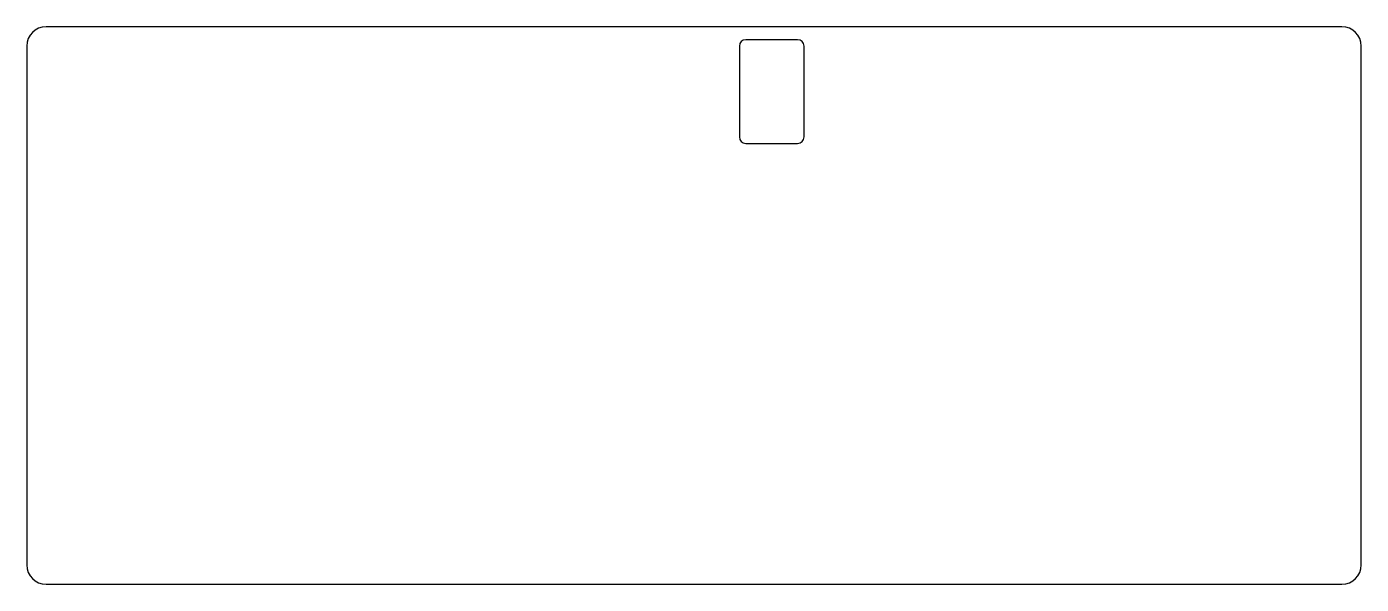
# Model space of a CAD drawing. Extents: x -120 to 125, y -49 to 54.
import ezdxf

# ---------------------------------------------------------------- set-up
doc = ezdxf.new("R2010")
doc.units = 0
doc.layers.add('BLACK', color=7, linetype='CONTINUOUS')

msp = doc.modelspace()

# ---------------------------------------------------------------- linework, layer by layer
at = {"layer": 'BLACK', "linetype": 'CONTINUOUS'}
for p, q in [((121.444, 53.5781), (-116.681, 53.5781)), ((-120.253, 50.0062), (-120.253, -45.2437)), ((10.7156, 50.0062), (10.7156, 33.3375)), ((21.4312, 51.1969), (11.9062, 51.1969)), ((22.6219, 33.3375), (22.6219, 50.0062)), ((125.016, -45.2437), (125.016, 50.0062)), ((11.9062, 32.1469), (21.4312, 32.1469)), ((-116.681, -48.8156), (121.444, -48.8156))]:
    msp.add_line(p, q, dxfattribs=at)
at = {"layer": 'BLACK'}
for centre, radius, start, end in [((-116.681, 50.0062), 3.5719, 90, 180), ((121.444, 50.0062), 3.5719, 0.000802, 89.9992), ((11.9062, 50.0062), 1.1906, 90, 180), ((21.4312, 50.0062), 1.1906, 0, 90), ((11.9062, 33.3375), 1.1906, -180, -90), ((21.4312, 33.3375), 1.1906, -90, 0), ((-116.681, -45.2437), 3.5719, -179.999, -90.0008), ((121.444, -45.2437), 3.5719, -89.9992, -0.000802)]:
    msp.add_arc(centre, radius, start, end, dxfattribs=at)

doc.saveas('drawing.dxf')
